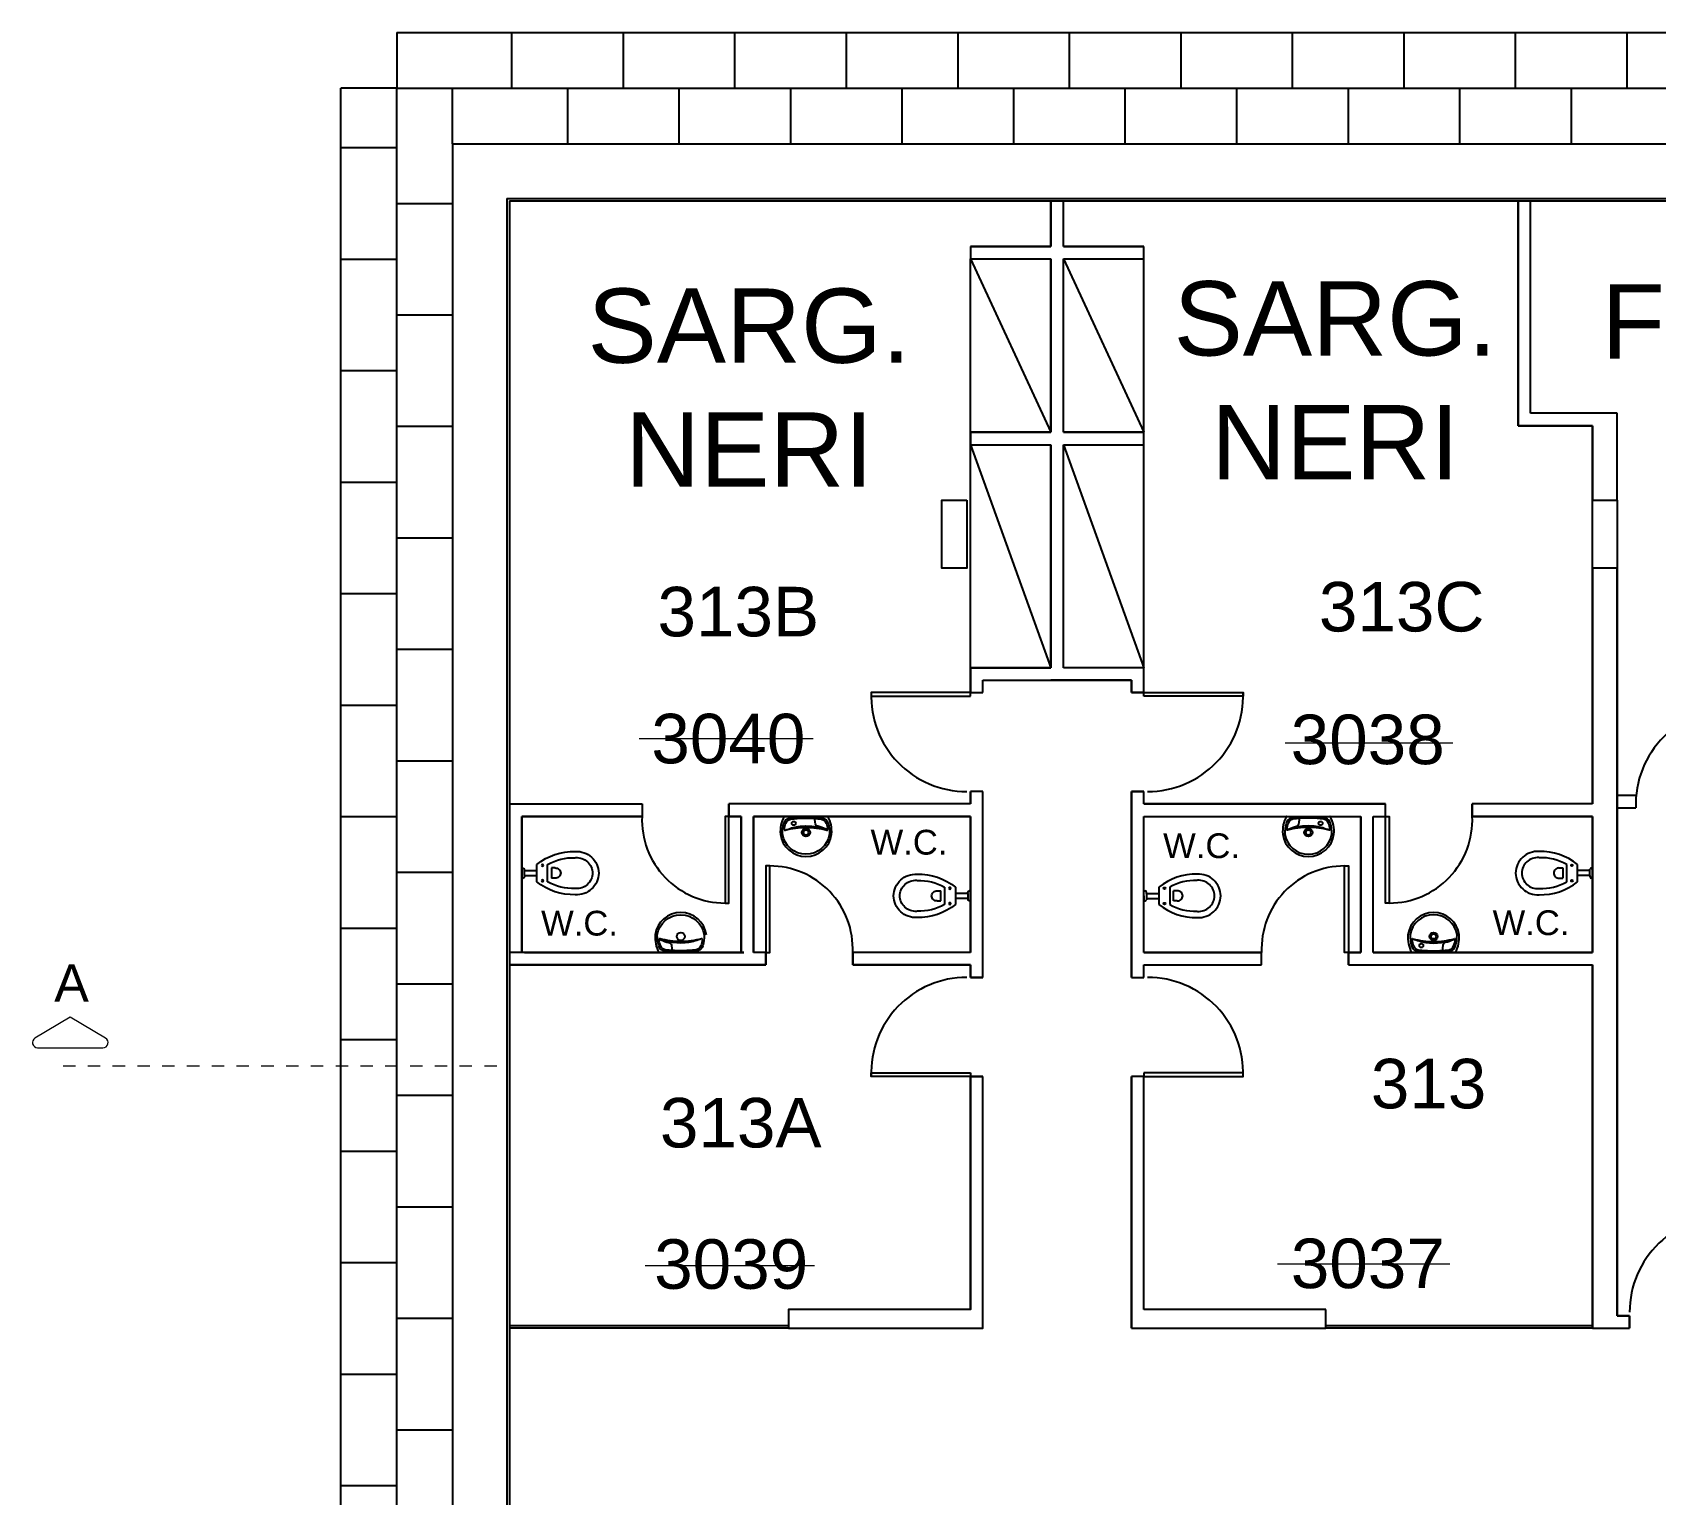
# Model space of a CAD drawing. Header units: metres. Extents: x -331 to 2982, y 362 to 2539.
# Drawn here: x 975.58 to 988.68, y 2306.47 to 2318.27 of the extents above; entities that cross this region are included whole.
import ezdxf
from ezdxf.enums import TextEntityAlignment as Align

# ---------------------------------------------------------------- set-up
doc = ezdxf.new("R2010")
doc.units = ezdxf.units.M
doc.linetypes.add('DASHDOT', pattern=[1, 0.5, -0.25, 0, -0.25])
doc.layers.get('0').update_dxf_attribs({"color": 251})
for name, color, linetype in [('ALV', 251, 'Continuous'), ('CX', 251, 'Continuous'), ('Det', 251, 'Continuous'), ('Est', 251, 'Continuous'), ('Mob', 251, 'Continuous'), ('SALAS ANTIGAS', 1, 'Continuous'), ('SALAS NOVAS', 7, 'Continuous'), ('Texto_Salas', 251, 'Continuous'), ('vid', 251, 'Continuous')]:
    doc.layers.add(name, color=color, linetype=linetype)
doc.layers.add('Det_Lcorte', color=251, linetype='Continuous', lineweight=20)
doc.layers.add('LCorte', color=251, linetype='Continuous', lineweight=20)
doc.styles.add('ARIAL', font='arial.ttf')
doc.styles.add('DESTAQUE', font='arial.ttf', dxfattribs={"height": 0.4})
doc.styles.get("Standard").update_dxf_attribs({"font": 'arial.ttf', "height": 0.3})

# ---------------------------------------------------------------- blocks, each defined once
blk = doc.blocks.new('VASO')
at = {"layer": 'Mob'}
for p, q in [((302.351, 172.465), (302.38, 172.465)), ((302.351, 172.383), (302.38, 172.383)), ((302.38, 172.465), (302.38, 172.383)), ((302.411, 172.354), (302.411, 172.494)), ((302.499, 172.354), (302.499, 172.494)), ((302.599, 172.444), (302.499, 172.444)), ((302.599, 172.404), (302.499, 172.404)), ((302.599, 172.444), (302.599, 172.455)), ((302.599, 172.404), (302.599, 172.444)), ((302.599, 172.404), (302.599, 172.393)), ((302.619, 172.464), (302.609, 172.464)), ((302.619, 172.383), (302.609, 172.383)), ((302.619, 172.424), (302.619, 172.464)), ((302.619, 172.424), (302.619, 172.383))]:
    blk.add_line(p, q, dxfattribs=at)
for centre in [(302.453, 172.486), (302.453, 172.362)]:
    blk.add_circle(centre, 0.00707, dxfattribs=at)
for centre, radius, start, end in [((302.178, 172.42), 0.179, 86.6811, 178.7962), ((302.178, 172.42), 0.129, 86.6811, 178.7962), ((302.205, 172.134), 0.464, 50.6979, 92.0637), ((302.205, 172.134), 0.414, 60.1325, 92.0637), ((302.178, 172.427), 0.179, 181.2038, 273.3189), ((302.178, 172.427), 0.129, 181.2038, 273.3189), ((302.349, 172.422), 0.043, 86.6811, 178.7962), ((302.349, 172.426), 0.043, 181.2038, 273.3189), ((302.609, 172.455), 0.00935, 90, 180), ((302.609, 172.393), 0.00935, 180, 270), ((302.205, 172.713), 0.464, 267.9363, 309.3021), ((302.205, 172.713), 0.414, 267.9363, 299.8675)]:
    blk.add_arc(centre, radius, start, end, dxfattribs=at)
blk = doc.blocks.new('tttttttttttttt6')
at = {"layer": 'ALV', "color": 251}
for p, q in [((1206.6622, 2347.9297), (1206.6622, 2348.298)), ((1206.6622, 2348.298), (1206.6622, 2347.9297)), ((1206.7622, 2347.9297), (1206.7622, 2348.298)), ((1206.7622, 2347.9297), (1206.7622, 2348.298)), ((1210.4322, 2348.298), (1210.4322, 2346.483)), ((1210.4322, 2348.298), (1210.4322, 2346.483)), ((1210.4322, 2346.483), (1210.4322, 2348.298)), ((1210.5322, 2346.583), (1210.5322, 2348.298)), ((1210.5322, 2346.583), (1210.5322, 2348.298)), ((1210.5322, 2346.583), (1210.5322, 2348.298)), ((1206.0122, 2347.9297), (1206.6622, 2347.9297)), ((1206.0122, 2347.9297), (1206.0122, 2347.8297)), ((1206.6622, 2347.9297), (1206.0122, 2347.9297)), ((1206.0122, 2347.9297), (1206.0122, 2347.8297)), ((1206.7622, 2347.9297), (1207.4122, 2347.9297)), ((1207.4122, 2347.9297), (1206.7622, 2347.9297)), ((1207.4122, 2347.8297), (1207.4122, 2347.9297)), ((1207.4122, 2347.8297), (1207.4122, 2347.9297)), ((1206.0122, 2347.8297), (1206.6622, 2347.8297)), ((1206.0122, 2347.8297), (1206.6622, 2347.8297)), ((1206.6622, 2346.4297), (1206.6622, 2347.8297)), ((1206.6622, 2347.8297), (1206.6622, 2346.4297)), ((1206.7622, 2346.4297), (1206.7622, 2347.8297)), ((1206.7622, 2347.8297), (1207.4122, 2347.8297)), ((1206.7622, 2346.4297), (1206.7622, 2347.8297)), ((1206.7622, 2347.8297), (1207.4122, 2347.8297)), ((1211.2322, 2346.583), (1210.5322, 2346.583)), ((1211.2322, 2346.583), (1210.5322, 2346.583)), ((1211.2322, 2346.583), (1210.5322, 2346.583)), ((1211.2322, 2345.883), (1211.2322, 2346.583)), ((1211.2322, 2345.883), (1211.2322, 2346.583)), ((1211.2322, 2345.883), (1211.2322, 2346.583)), ((1210.4322, 2346.483), (1211.0322, 2346.483)), ((1210.4322, 2346.483), (1211.0322, 2346.483)), ((1211.0322, 2346.483), (1210.4322, 2346.483)), ((1211.0322, 2346.483), (1211.0322, 2345.883)), ((1211.0322, 2346.483), (1211.0322, 2345.883)), ((1211.0322, 2345.883), (1211.0322, 2346.483)), ((1206.0122, 2346.4297), (1206.6622, 2346.4297)), ((1206.0122, 2346.3297), (1206.0122, 2346.4297)), ((1206.6622, 2346.4297), (1206.0122, 2346.4297)), ((1206.0122, 2346.4297), (1206.0122, 2346.3297)), ((1206.0122, 2346.3297), (1206.6622, 2346.3297)), ((1206.0122, 2346.3297), (1206.6622, 2346.3297)), ((1206.6622, 2344.5297), (1206.6622, 2346.3297)), ((1206.6622, 2346.3297), (1206.6622, 2344.5297)), ((1206.7622, 2346.4297), (1207.4122, 2346.4297)), ((1207.4122, 2346.4297), (1206.7622, 2346.4297)), ((1206.7622, 2344.5297), (1206.7622, 2346.3297)), ((1206.7622, 2346.3297), (1207.4122, 2346.3297)), ((1206.7622, 2344.5297), (1206.7622, 2346.3297)), ((1206.7622, 2346.3297), (1207.4122, 2346.3297)), ((1207.4122, 2346.3297), (1207.4122, 2346.4297)), ((1207.4122, 2346.3297), (1207.4122, 2346.4297)), ((1211.0322, 2343.4297), (1211.0322, 2345.333)), ((1211.0322, 2345.333), (1211.0322, 2343.4297)), ((1211.0322, 2345.333), (1211.0322, 2343.4297)), ((1211.2322, 2345.333), (1211.2322, 2343.398)), ((1211.2322, 2343.398), (1211.2322, 2345.333)), ((1211.2322, 2343.398), (1211.2322, 2345.333)), ((1206.0122, 2344.3297), (1206.0122, 2344.5297)), ((1206.0122, 2344.5297), (1206.6622, 2344.5297)), ((1206.6622, 2344.5297), (1206.0122, 2344.5297)), ((1206.0122, 2344.5297), (1206.0122, 2344.3297)), ((1207.4122, 2344.5297), (1206.7622, 2344.5297)), ((1207.4122, 2344.5297), (1206.7622, 2344.5297)), ((1207.4122, 2344.3297), (1207.4122, 2344.5297)), ((1207.4122, 2344.3297), (1207.4122, 2344.5297)), ((1206.1122, 2344.3297), (1206.1122, 2344.4297)), ((1206.1122, 2344.4297), (1206.7622, 2344.4297)), ((1206.1122, 2344.3297), (1206.1122, 2344.4297)), ((1206.1122, 2344.4297), (1206.7622, 2344.4297)), ((1207.3122, 2344.4297), (1206.6622, 2344.4297)), ((1206.7622, 2344.4297), (1207.3122, 2344.4297)), ((1207.3122, 2344.3297), (1207.3122, 2344.4297)), ((1207.3122, 2344.4297), (1207.3122, 2344.3297)), ((1206.0122, 2344.3297), (1206.1122, 2344.3297)), ((1206.0122, 2344.3297), (1206.1122, 2344.3297)), ((1207.4122, 2344.3297), (1207.3122, 2344.3297)), ((1207.3122, 2344.3297), (1207.4122, 2344.3297)), ((1206.0122, 2343.4297), (1206.0122, 2343.5297)), ((1206.1122, 2343.5297), (1206.0122, 2343.5297)), ((1206.1122, 2343.5297), (1206.0122, 2343.5297)), ((1206.0122, 2343.5297), (1206.0122, 2343.4297)), ((1206.1122, 2342.0297), (1206.1122, 2343.5297)), ((1206.1122, 2342.0297), (1206.1122, 2343.5297)), ((1207.3122, 2342.0297), (1207.3122, 2343.5297)), ((1207.3122, 2343.5297), (1207.4122, 2343.5297)), ((1207.4122, 2343.5297), (1207.3122, 2343.5297)), ((1207.3122, 2343.5297), (1207.3122, 2342.0297)), ((1207.4122, 2343.5297), (1207.3122, 2343.5297)), ((1207.3122, 2343.5297), (1207.3122, 2342.0297)), ((1207.4122, 2343.4297), (1207.4122, 2343.5297)), ((1207.4122, 2343.4297), (1207.4122, 2343.5297)), ((1207.4122, 2343.4297), (1207.4122, 2343.5297)), ((1211.3849, 2343.498), (1211.2322, 2343.498)), ((1202.2922, 2343.4297), (1203.3622, 2343.4297)), ((1202.3922, 2343.4297), (1203.3622, 2343.4297)), ((1202.3922, 2343.4297), (1203.3622, 2343.4297)), ((1202.3922, 2342.2297), (1202.3922, 2343.3297)), ((1202.3922, 2343.3297), (1202.3922, 2342.2297)), ((1202.3922, 2343.3297), (1202.3922, 2342.2297)), ((1202.3922, 2343.3297), (1203.3622, 2343.3297)), ((1203.3622, 2343.3297), (1202.3922, 2343.3297)), ((1203.3622, 2343.3297), (1202.3922, 2343.3297)), ((1203.3622, 2343.4297), (1203.3622, 2343.3297)), ((1206.0122, 2343.4297), (1204.0622, 2343.4297)), ((1204.0622, 2343.3297), (1204.0622, 2343.4297)), ((1206.0122, 2343.4297), (1204.0622, 2343.4297)), ((1204.0622, 2343.4297), (1204.0622, 2343.3297)), ((1204.1622, 2343.3297), (1204.0622, 2343.3297)), ((1204.0622, 2343.3297), (1204.1622, 2343.3297)), ((1204.1622, 2342.2297), (1204.1622, 2343.3297)), ((1204.1622, 2343.3297), (1204.1622, 2342.2297)), ((1206.0122, 2343.3297), (1204.2622, 2343.3297)), ((1204.2622, 2343.3297), (1204.2622, 2342.2297)), ((1204.2622, 2342.2297), (1204.2622, 2343.3297)), ((1204.2622, 2343.3297), (1206.0122, 2343.3297)), ((1206.0122, 2342.2297), (1206.0122, 2343.3297)), ((1206.0122, 2343.3297), (1206.0122, 2342.2297)), ((1207.4122, 2343.4297), (1209.3622, 2343.4297)), ((1209.3622, 2343.4297), (1207.4122, 2343.4297)), ((1209.3622, 2343.4297), (1207.4122, 2343.4297)), ((1207.4122, 2343.3297), (1209.1622, 2343.3297)), ((1207.4122, 2342.2297), (1207.4122, 2343.3297)), ((1207.4122, 2342.2297), (1207.4122, 2343.3297)), ((1207.4122, 2343.3297), (1209.1622, 2343.3297)), ((1207.4122, 2342.2297), (1207.4122, 2343.3297)), ((1207.4122, 2343.3297), (1209.1622, 2343.3297)), ((1207.5722, 2343.3297), (1207.5722, 2343.3297)), ((1209.1622, 2342.2297), (1209.1622, 2343.3297)), ((1209.1622, 2343.3297), (1209.1622, 2342.2297)), ((1209.1622, 2343.3297), (1209.1622, 2342.2297)), ((1209.2622, 2342.2297), (1209.2622, 2343.3297)), ((1209.2622, 2343.3297), (1209.3622, 2343.3297)), ((1209.2622, 2342.2297), (1209.2622, 2343.3297)), ((1209.2622, 2343.3297), (1209.3622, 2343.3297)), ((1209.2622, 2342.2297), (1209.2622, 2343.3297)), ((1209.2622, 2343.3297), (1209.3622, 2343.3297)), ((1209.3622, 2343.3297), (1209.3622, 2343.4297)), ((1209.3622, 2343.3297), (1209.3622, 2343.4297)), ((1209.3622, 2343.3297), (1209.3622, 2343.4297)), ((1210.0622, 2343.3297), (1210.0622, 2343.4297)), ((1210.0622, 2343.3297), (1210.0622, 2343.4297)), ((1211.0322, 2343.4297), (1210.0622, 2343.4297)), ((1211.0322, 2343.4297), (1210.0622, 2343.4297)), ((1210.0622, 2343.4297), (1210.0622, 2343.3297)), ((1211.0322, 2343.4297), (1210.0622, 2343.4297)), ((1210.0622, 2343.4297), (1210.0622, 2343.3297)), ((1211.0322, 2343.3297), (1210.0622, 2343.3297)), ((1210.0622, 2343.3297), (1211.0322, 2343.3297)), ((1210.0622, 2343.3297), (1211.0322, 2343.3297)), ((1211.0322, 2342.2297), (1211.0322, 2343.3297)), ((1211.0322, 2343.3297), (1211.0322, 2342.2297)), ((1211.0322, 2343.3297), (1211.0322, 2342.2297)), ((1211.2322, 2343.398), (1211.2322, 2339.298)), ((1211.2322, 2343.398), (1211.3822, 2343.398)), ((1211.2322, 2339.298), (1211.2322, 2343.398)), ((1211.2322, 2339.298), (1211.2322, 2343.398)), ((1204.1622, 2342.2297), (1202.2922, 2342.2297)), ((1204.1622, 2342.2297), (1202.2922, 2342.2297)), ((1204.3622, 2342.1297), (1202.2922, 2342.1297)), ((1202.2922, 2342.1297), (1204.3622, 2342.1297)), ((1204.183, 2342.2297), (1202.413, 2342.2297)), ((1202.413, 2342.2297), (1204.183, 2342.2297)), ((1202.413, 2342.2297), (1204.183, 2342.2297)), ((1204.3622, 2342.2297), (1204.2622, 2342.2297)), ((1204.3622, 2342.2297), (1204.2622, 2342.2297)), ((1204.2622, 2342.1297), (1204.3622, 2342.1297)), ((1204.3622, 2342.2297), (1204.3622, 2342.1297)), ((1204.3622, 2342.1297), (1204.3622, 2342.2297)), ((1206.0122, 2342.2297), (1205.0622, 2342.2297)), ((1205.0622, 2342.1297), (1205.0622, 2342.2297)), ((1206.0122, 2342.2297), (1205.0622, 2342.2297)), ((1205.0622, 2342.2297), (1205.0622, 2342.1297)), ((1206.0122, 2342.1297), (1205.0622, 2342.1297)), ((1205.0622, 2342.1297), (1206.0122, 2342.1297)), ((1206.0122, 2342.0297), (1206.0122, 2342.1297)), ((1206.0122, 2342.0297), (1206.0122, 2342.1297)), ((1206.0122, 2342.1297), (1206.0122, 2342.0297)), ((1207.4122, 2342.2297), (1208.3622, 2342.2297)), ((1208.3622, 2342.2297), (1207.4122, 2342.2297)), ((1208.3622, 2342.2297), (1207.4122, 2342.2297)), ((1207.4122, 2342.1297), (1208.3622, 2342.1297)), ((1207.4122, 2342.0297), (1207.4122, 2342.1297)), ((1207.4122, 2342.0297), (1207.4122, 2342.1297)), ((1207.4122, 2342.0297), (1207.4122, 2342.1297)), ((1207.4122, 2342.1297), (1208.3622, 2342.1297)), ((1207.4122, 2342.0297), (1207.4122, 2342.1297)), ((1207.4122, 2342.1297), (1208.3622, 2342.1297)), ((1208.3622, 2342.1297), (1208.3622, 2342.2297)), ((1208.3622, 2342.1297), (1208.3622, 2342.2297)), ((1208.3622, 2342.1297), (1208.3622, 2342.2297)), ((1209.0622, 2342.1297), (1209.0622, 2342.2297)), ((1209.0622, 2342.2297), (1209.1622, 2342.2297)), ((1209.0622, 2342.2297), (1209.1622, 2342.2297)), ((1209.1622, 2342.2297), (1209.0622, 2342.2297)), ((1209.0622, 2342.2297), (1209.0622, 2342.1297)), ((1209.1622, 2342.2297), (1209.0622, 2342.2297)), ((1209.0622, 2342.2297), (1209.0622, 2342.1297)), ((1209.0622, 2342.1297), (1211.0322, 2342.1297)), ((1209.0622, 2342.1297), (1211.0322, 2342.1297)), ((1209.0622, 2342.1297), (1211.0322, 2342.1297)), ((1209.2622, 2342.2297), (1211.0322, 2342.2297)), ((1211.0322, 2342.2297), (1209.2622, 2342.2297)), ((1211.0322, 2342.2297), (1209.2622, 2342.2297)), ((1211.0322, 2339.198), (1211.0322, 2342.1297)), ((1211.0322, 2342.1297), (1211.0322, 2339.198)), ((1211.0322, 2342.1297), (1211.0322, 2339.198)), ((1206.1122, 2342.0297), (1206.0122, 2342.0297)), ((1206.0122, 2342.0297), (1206.1122, 2342.0297)), ((1207.3122, 2342.0297), (1207.4122, 2342.0297)), ((1207.3122, 2342.0297), (1207.4122, 2342.0297)), ((1207.3122, 2342.0297), (1207.4122, 2342.0297)), ((1206.0122, 2339.348), (1206.0122, 2341.2297)), ((1206.0122, 2341.2297), (1206.1122, 2341.2297)), ((1206.1122, 2339.198), (1206.1122, 2341.2297)), ((1207.3122, 2339.198), (1207.3122, 2341.2297)), ((1207.4122, 2341.2297), (1207.3122, 2341.2297)), ((1207.3122, 2341.2297), (1207.3122, 2339.198)), ((1207.4122, 2339.348), (1207.4122, 2341.2297)), ((1207.4122, 2339.348), (1207.4122, 2341.2297)), ((1208.8806, 2339.348), (1207.4122, 2339.348)), ((1208.8806, 2339.198), (1208.8806, 2339.348)), ((1211.2322, 2339.298), (1211.3322, 2339.298)), ((1211.3322, 2339.298), (1211.2322, 2339.298)), ((1211.3322, 2339.298), (1211.2322, 2339.298)), ((1211.3322, 2339.298), (1211.3322, 2339.198)), ((1211.3322, 2339.198), (1211.3322, 2339.298)), ((1211.3322, 2339.198), (1211.3322, 2339.298)), ((1207.3122, 2339.198), (1208.8806, 2339.198)), ((1211.0122, 2339.198), (1211.0122, 2339.198)), ((1211.0322, 2339.198), (1211.2322, 2339.198)), ((1211.0322, 2339.198), (1211.2322, 2339.198)), ((1211.0322, 2339.198), (1211.2322, 2339.198)), ((1211.1122, 2339.198), (1211.1122, 2339.198)), ((1211.2322, 2339.198), (1211.3322, 2339.198)), ((1211.2322, 2339.198), (1211.3322, 2339.198)), ((1211.2322, 2339.198), (1211.3322, 2339.198))]:
    blk.add_line(p, q, dxfattribs=at)
blk.add_lwpolyline([(1206.1122, 2341.2297), (1206.0122, 2341.2297), (1206.0122, 2339.348), (1204.5438, 2339.348), (1204.5438, 2339.198), (1206.1122, 2339.198)], close=True, dxfattribs=at)
at = {"layer": 'CX', "color": 251, "ltscale": 8}
for points in [[(1206.0122, 2344.2997), (1206.0122, 2344.3297), (1205.2122, 2344.3297), (1205.2122, 2344.2997)], [(1207.4122, 2344.2997), (1207.4122, 2344.3297), (1208.2122, 2344.3297), (1208.2122, 2344.2997)], [(1204.0622, 2343.3297), (1204.0322, 2343.3297), (1204.0322, 2342.6297), (1204.0622, 2342.6297)], [(1209.3622, 2343.3297), (1209.3922, 2343.3297), (1209.3922, 2342.6297), (1209.3622, 2342.6297)], [(1204.3622, 2342.2297), (1204.3922, 2342.2297), (1204.3922, 2342.9297), (1204.3622, 2342.9297)], [(1209.0622, 2342.2297), (1209.0322, 2342.2297), (1209.0322, 2342.9297), (1209.0622, 2342.9297)], [(1206.0122, 2341.2597), (1206.0122, 2341.2297), (1205.2122, 2341.2297), (1205.2122, 2341.2597)], [(1207.4122, 2341.2597), (1207.4122, 2341.2297), (1208.2122, 2341.2297), (1208.2122, 2341.2597)]]:
    blk.add_lwpolyline(points, close=True, dxfattribs=at)
for centre, radius, start, end in [((1205.9822, 2344.3002), 0.7706, 177.81062, 270), ((1207.4422, 2344.3002), 0.7706, 270, 2.18938), ((1212.1531, 2343.4271), 0.7715, 87.83889, 182.16111), ((1204.0322, 2343.3003), 0.6706, 177.4911, 270), ((1209.3922, 2343.3003), 0.6706, 270, 2.5089), ((1204.3922, 2342.259), 0.6706, 357.4911, 90), ((1209.0322, 2342.259), 0.6706, 90, 182.5089), ((1205.9822, 2341.2591), 0.7706, 90, 182.18938), ((1207.4422, 2341.2591), 0.7706, 357.81062, 90), ((1212.1027, 2339.328), 0.7706, 87.81062, 180)]:
    blk.add_arc(centre, radius, start, end, dxfattribs=at)
at = {"layer": 'Det', "color": 251}
for p, q in [((1201.3822, 2349.658), (1219.8922, 2349.658)), ((1201.3822, 2349.658), (1201.3822, 2349.208)), ((1202.3122, 2349.208), (1202.3122, 2349.658)), ((1203.2122, 2349.208), (1203.2122, 2349.658)), ((1204.1122, 2349.208), (1204.1122, 2349.658)), ((1205.0122, 2349.208), (1205.0122, 2349.658)), ((1205.9122, 2349.208), (1205.9122, 2349.658)), ((1206.8122, 2349.208), (1206.8122, 2349.658)), ((1207.7122, 2349.208), (1207.7122, 2349.658)), ((1208.6122, 2349.208), (1208.6122, 2349.658)), ((1209.5122, 2349.208), (1209.5122, 2349.658)), ((1210.4122, 2349.208), (1210.4122, 2349.658)), ((1211.3122, 2349.208), (1211.3122, 2349.658)), ((1200.9322, 2335.683), (1200.9322, 2349.208)), ((1201.3822, 2349.208), (1200.9322, 2349.208)), ((1201.3822, 2335.683), (1201.3822, 2349.208)), ((1201.3822, 2349.208), (1201.8322, 2349.208)), ((1201.8322, 2349.208), (1220.3422, 2349.208)), ((1201.8322, 2348.758), (1201.8322, 2349.208)), ((1202.7622, 2348.758), (1202.7622, 2349.208)), ((1203.6622, 2348.758), (1203.6622, 2349.208)), ((1204.5622, 2348.758), (1204.5622, 2349.208)), ((1205.4622, 2348.758), (1205.4622, 2349.208)), ((1206.3622, 2348.758), (1206.3622, 2349.208)), ((1207.2622, 2348.758), (1207.2622, 2349.208)), ((1208.1622, 2348.758), (1208.1622, 2349.208)), ((1209.0622, 2348.758), (1209.0622, 2349.208)), ((1209.9622, 2348.758), (1209.9622, 2349.208)), ((1210.8622, 2348.758), (1210.8622, 2349.208)), ((1200.9322, 2348.728), (1201.3822, 2348.728)), ((1201.8322, 2348.758), (1220.7922, 2348.758)), ((1201.8322, 2348.758), (1201.8322, 2335.683)), ((1202.3122, 2348.758), (1202.3122, 2348.758)), ((1203.2122, 2348.758), (1203.2122, 2348.758)), ((1204.1122, 2348.758), (1204.1122, 2348.758)), ((1205.0122, 2348.758), (1205.0122, 2348.758)), ((1205.9122, 2348.758), (1205.9122, 2348.758)), ((1206.8122, 2348.758), (1206.8122, 2348.758)), ((1207.7122, 2348.758), (1207.7122, 2348.758)), ((1208.6122, 2348.758), (1208.6122, 2348.758)), ((1209.5122, 2348.758), (1209.5122, 2348.758)), ((1210.4122, 2348.758), (1210.4122, 2348.758)), ((1211.3122, 2348.758), (1211.3122, 2348.758)), ((1200.9322, 2348.278), (1200.9322, 2348.278)), ((1201.3822, 2348.278), (1201.8322, 2348.278)), ((1200.9322, 2347.828), (1201.3822, 2347.828)), ((1200.9322, 2347.378), (1200.9322, 2347.378)), ((1201.3822, 2347.378), (1201.8322, 2347.378)), ((1200.9322, 2346.928), (1201.3822, 2346.928)), ((1200.9322, 2346.478), (1200.9322, 2346.478)), ((1201.3822, 2346.478), (1201.8322, 2346.478)), ((1200.9322, 2346.028), (1201.3822, 2346.028)), ((1200.9322, 2345.578), (1200.9322, 2345.578)), ((1201.3822, 2345.578), (1201.8322, 2345.578)), ((1200.9322, 2345.128), (1201.3822, 2345.128)), ((1200.9322, 2344.678), (1200.9322, 2344.678)), ((1201.3822, 2344.678), (1201.8322, 2344.678)), ((1200.9322, 2344.228), (1201.3822, 2344.228)), ((1200.9322, 2343.778), (1200.9322, 2343.778)), ((1201.3822, 2343.778), (1201.8322, 2343.778)), ((1200.9322, 2343.328), (1201.3822, 2343.328)), ((1200.9322, 2342.878), (1200.9322, 2342.878)), ((1201.3822, 2342.878), (1201.8322, 2342.878)), ((1200.9322, 2342.428), (1201.3822, 2342.428)), ((1200.9322, 2341.978), (1200.9322, 2341.978)), ((1201.3822, 2341.978), (1201.8322, 2341.978)), ((1200.9322, 2341.528), (1201.3822, 2341.528)), ((1200.9322, 2341.078), (1200.9322, 2341.078)), ((1201.3822, 2341.078), (1201.8322, 2341.078)), ((1200.9322, 2340.628), (1201.3822, 2340.628)), ((1200.9322, 2340.178), (1200.9322, 2340.178)), ((1201.3822, 2340.178), (1201.8322, 2340.178)), ((1200.9322, 2339.728), (1201.3822, 2339.728)), ((1200.9322, 2339.278), (1200.9322, 2339.278)), ((1201.3822, 2339.278), (1201.8322, 2339.278)), ((1200.9322, 2338.828), (1201.3822, 2338.828)), ((1200.9322, 2338.378), (1200.9322, 2338.378)), ((1201.3822, 2338.378), (1201.8322, 2338.378)), ((1200.9322, 2337.928), (1201.3822, 2337.928))]:
    blk.add_line(p, q, dxfattribs=at)
at = {"layer": 'Est', "color": 251}
for points in [[(1205.9822, 2345.883), (1205.9822, 2345.333), (1205.7822, 2345.333), (1205.7822, 2345.883)], [(1211.2322, 2345.883), (1211.2322, 2345.333), (1211.0322, 2345.333), (1211.0322, 2345.883)]]:
    blk.add_lwpolyline(points, close=True, dxfattribs=at)
at = {"layer": 'LCorte', "color": 251, "linetype": 'DASHDOT', "ltscale": 0.005}
blk.add_line((1198.6896, 2341.3154), (1202.2622, 2341.3154), dxfattribs=at)
at = {"layer": 'LCorte', "color": 251}
blk.add_lwpolyline([(1198.7477, 2341.7096), (1198.4628, 2341.5387, 0.7606673), (1198.484, 2341.462), (1199.0113, 2341.462, 0.7606673), (1199.0326, 2341.5387), (1198.7477, 2341.7096)], format="xyb", dxfattribs=at)
at = {"layer": 'Mob', "color": 251}
for p, q in [((1206.0122, 2346.4297), (1206.0122, 2347.8297)), ((1207.4122, 2346.4297), (1207.4122, 2347.8297)), ((1206.0122, 2344.5297), (1206.0122, 2346.3297)), ((1207.4122, 2344.5297), (1207.4122, 2346.3297)), ((1204.8616, 2343.3297), (1204.5104, 2343.3297)), ((1208.5628, 2343.3297), (1208.9139, 2343.3297)), ((1203.519, 2342.2297), (1203.8701, 2342.2297)), ((1209.4722, 2342.2297), (1209.4722, 2342.2297)), ((1209.9262, 2342.2297), (1209.575, 2342.2297))]:
    blk.add_line(p, q, dxfattribs=at)
at = {"layer": 'Mob', "color": 251, "ltscale": 0.8}
for p, q in [((1206.0122, 2347.8297), (1206.6622, 2346.4297)), ((1206.7622, 2347.8297), (1207.4122, 2346.4297)), ((1206.0122, 2346.3297), (1206.6622, 2344.5297)), ((1206.7622, 2346.3297), (1207.4122, 2344.5297))]:
    blk.add_line(p, q, dxfattribs=at)
at = {"layer": 'Mob', "color": 251}
for points in [[(1204.6852, 2343.3189, -0.0197654), (1204.8112, 2343.3139, -0.0557255), (1204.8292, 2343.3117, -0.2683703), (1204.8625, 2343.2757, -0.0852699), (1204.8744, 2343.1882, -0.3739751), (1204.6852, 2343.0237, -0.3739751), (1204.496, 2343.1882, -0.0852699), (1204.5079, 2343.2757, -0.2683703), (1204.5412, 2343.3117, -0.0557255), (1204.5592, 2343.3139, -0.0197654)], [(1208.7392, 2343.3189, 0.0197654), (1208.6132, 2343.3139, 0.0557255), (1208.5952, 2343.3117, 0.2683703), (1208.5619, 2343.2757, 0.0852699), (1208.55, 2343.1882, 0.3739751), (1208.7392, 2343.0237, 0.3739751), (1208.9283, 2343.1882, 0.0852699), (1208.9165, 2343.2757, 0.2683703), (1208.8832, 2343.3117, 0.0557255), (1208.8652, 2343.3139, 0.0197654)], [(1203.6746, 2342.2405, -0.0197654), (1203.5486, 2342.2454, -0.0557255), (1203.5306, 2342.2477, -0.2683703), (1203.4973, 2342.2837, -0.0852699), (1203.4854, 2342.3712, -0.3739751), (1203.6746, 2342.5357, -0.3739751), (1203.8638, 2342.3712, -0.0852699), (1203.8519, 2342.2837, -0.2683703), (1203.8186, 2342.2477, -0.0557255), (1203.8006, 2342.2454, -0.0197654)], [(1209.7498, 2342.2405, 0.0197654), (1209.8758, 2342.2454, 0.0557255), (1209.8938, 2342.2477, 0.2683703), (1209.9271, 2342.2837, 0.0852699), (1209.939, 2342.3712, 0.3739751), (1209.7498, 2342.5357, 0.3739751), (1209.5606, 2342.3712, 0.0852699), (1209.5725, 2342.2837, 0.2683703), (1209.6058, 2342.2477, 0.0557255), (1209.6238, 2342.2454, 0.0197654)]]:
    blk.add_lwpolyline(points, format="xyb", close=True, dxfattribs=at)
for points in [[(1204.5106, 2343.2225, -0.0933904), (1204.5232, 2343.2757, -0.2816729), (1204.5682, 2343.3087, -0.0227741), (1204.6582, 2343.3144), (1204.6852, 2343.3144), (1204.7122, 2343.3144, -0.0227741), (1204.8022, 2343.3087, -0.2816729), (1204.8472, 2343.2757, -0.0933904), (1204.8598, 2343.2225)], [(1204.8498, 2343.2185, 0.4671537), (1204.8472, 2343.2255, 0.0393119), (1204.7802, 2343.2491, -0.3207148), (1204.7613, 2343.2694, -0.0328114), (1204.7572, 2343.3072)], [(1208.9137, 2343.2225, 0.0933904), (1208.9012, 2343.2757, 0.2816729), (1208.8562, 2343.3087, 0.0227741), (1208.7662, 2343.3144), (1208.7392, 2343.3144), (1208.7122, 2343.3144, 0.0227741), (1208.6222, 2343.3087, 0.2816729), (1208.5772, 2343.2757, 0.0933904), (1208.5646, 2343.2225)], [(1208.5745, 2343.2185, -0.4671537), (1208.5772, 2343.2255, -0.0393119), (1208.6442, 2343.2491, 0.3207148), (1208.6631, 2343.2694, 0.0328114), (1208.6672, 2343.3072)], [(1204.5106, 2343.2225, 0.5574818), (1204.5182, 2343.2173, -0.0685919), (1204.6222, 2343.2473, -0.0248602), (1204.6852, 2343.2523, -0.0248602), (1204.7482, 2343.2473, -0.0685919), (1204.8522, 2343.2173, 0.5574818), (1204.8598, 2343.2225)], [(1204.5178, 2343.2172, -0.0724154), (1204.6852, 2343.2406, -0.0724154), (1204.8526, 2343.2172)], [(1208.9137, 2343.2225, -0.5574818), (1208.9061, 2343.2173, 0.0685919), (1208.8022, 2343.2473, 0.0248602), (1208.7392, 2343.2523, 0.0248602), (1208.6762, 2343.2473, 0.0685919), (1208.5722, 2343.2173, -0.5574818), (1208.5646, 2343.2225)], [(1208.9066, 2343.2172, 0.0724154), (1208.7392, 2343.2406, 0.0724154), (1208.5717, 2343.2172)], [(1203.8491, 2342.3368, 0.5574818), (1203.8416, 2342.342, -0.0685919), (1203.7376, 2342.312, -0.0248602), (1203.6746, 2342.3071, -0.0248602), (1203.6116, 2342.312, -0.0685919), (1203.5076, 2342.342, 0.5574818), (1203.5, 2342.3368)], [(1203.8491, 2342.3368, -0.0933904), (1203.8366, 2342.2837, -0.2816729), (1203.7916, 2342.2506, -0.0227741), (1203.7016, 2342.245), (1203.6746, 2342.245), (1203.6476, 2342.245, -0.0227741), (1203.5576, 2342.2506, -0.2816729), (1203.5126, 2342.2837, -0.0933904), (1203.5, 2342.3368)], [(1203.842, 2342.3421, -0.0724154), (1203.6746, 2342.3188, -0.0724154), (1203.5072, 2342.3421)], [(1203.51, 2342.3408, 0.4671537), (1203.5126, 2342.3338, 0.0393119), (1203.5796, 2342.3102, -0.3207148), (1203.5985, 2342.29, -0.0328114), (1203.6026, 2342.2522)], [(1209.5752, 2342.3368, -0.5574818), (1209.5828, 2342.342, 0.0685919), (1209.6868, 2342.312, 0.0248602), (1209.7498, 2342.3071, 0.0248602), (1209.8128, 2342.312, 0.0685919), (1209.9168, 2342.342, -0.5574818), (1209.9243, 2342.3368)], [(1209.5752, 2342.3368, 0.0933904), (1209.5878, 2342.2837, 0.2816729), (1209.6328, 2342.2506, 0.0227741), (1209.7228, 2342.245), (1209.7498, 2342.245), (1209.7768, 2342.245, 0.0227741), (1209.8668, 2342.2506, 0.2816729), (1209.9118, 2342.2837, 0.0933904), (1209.9243, 2342.3368)], [(1209.5824, 2342.3421, 0.0724154), (1209.7498, 2342.3188, 0.0724154), (1209.9172, 2342.3421)], [(1209.9144, 2342.3408, -0.4671537), (1209.9118, 2342.3338, -0.0393119), (1209.8447, 2342.3102, 0.3207148), (1209.8258, 2342.29, 0.0328114), (1209.8218, 2342.2522)]]:
    blk.add_lwpolyline(points, format="xyb", dxfattribs=at)
for centre, radius in [((1204.5862, 2343.273), 0.0158), ((1204.6852, 2343.1992), 0.0328), ((1204.6852, 2343.1992), 0.0203), ((1208.7392, 2343.1992), 0.0328), ((1208.7392, 2343.1992), 0.0203), ((1208.8382, 2343.273), 0.0158), ((1203.6746, 2342.3602), 0.0328), ((1209.7498, 2342.3602), 0.0328), ((1209.6508, 2342.2864), 0.0158), ((1209.7498, 2342.3602), 0.0203)]:
    blk.add_circle(centre, radius, dxfattribs=at)
for centre, radius, start, end in [((1204.7431, 2343.2046), 0.2656, 152.26469, 184.09392), ((1204.5104, 2343.327), 0.0027, 90, 152.26469), ((1204.86, 2343.327), 0.0027, 27.73531, 90), ((1204.6273, 2343.2046), 0.2656, 355.90608, 28.08772), ((1208.7971, 2343.2046), 0.2656, 151.91228, 184.09392), ((1208.5644, 2343.327), 0.0027, 90, 152.26469), ((1208.9139, 2343.327), 0.0027, 27.73531, 90), ((1208.6813, 2343.2046), 0.2656, 355.90608, 27.73531), ((1204.6852, 2343.2147), 0.209, 187.98183, 270), ((1204.6852, 2343.2147), 0.209, 270, 352.01817), ((1208.7392, 2343.2147), 0.209, 187.98183, 270), ((1208.7392, 2343.2147), 0.209, 270, 352.01817), ((1203.6746, 2342.3446), 0.209, 90, 172.01817), ((1203.6746, 2342.3446), 0.209, 7.98183, 90), ((1209.7498, 2342.3446), 0.209, 90, 172.01817), ((1209.7498, 2342.3446), 0.209, 7.98183, 90), ((1203.7325, 2342.3547), 0.2656, 175.90608, 208.08772), ((1209.8077, 2342.3547), 0.2656, 175.90608, 207.73531), ((1209.6919, 2342.3547), 0.2656, 331.91228, 4.09392), ((1203.5206, 2342.2324), 0.0027, 207.73531, 270), ((1209.575, 2342.2324), 0.0027, 207.73531, 270), ((1209.9246, 2342.2324), 0.0027, 270, 332.26469)]:
    blk.add_arc(centre, radius, start, end, dxfattribs=at)
at = {"layer": 'SALAS ANTIGAS', "color": 251, "linetype": 'Continuous', "lineweight": 15}
for p, q in [((1204.7418, 2343.9556), (1203.3392, 2343.9556)), ((1209.9061, 2343.9201), (1208.5523, 2343.9201)), ((1204.754, 2339.702), (1203.388, 2339.702)), ((1209.8817, 2339.7153), (1208.4913, 2339.7153))]:
    blk.add_line(p, q, dxfattribs=at)
at = {"layer": 'vid', "color": 251}
for p, q in [((1202.2722, 2348.318), (1226.3272, 2348.318)), ((1202.2722, 2348.318), (1202.2722, 2335.683)), ((1202.2922, 2348.298), (1226.3272, 2348.298)), ((1202.2922, 2348.298), (1202.2922, 2335.683)), ((1204.5438, 2339.218), (1202.2922, 2339.218)), ((1204.5438, 2339.198), (1202.2922, 2339.198)), ((1211.0322, 2339.218), (1208.8806, 2339.218)), ((1211.0322, 2339.198), (1208.8806, 2339.198))]:
    blk.add_line(p, q, dxfattribs=at)
at = {"layer": 'Mob', "color": 251, "xscale": -1}
for p, rotation in [((1505.0114, 2170.4479), 359.9999999998958), ((903.393, 2515.1114), 180)]:
    blk.add_blockref('VASO', p, dxfattribs=dict(at, rotation=rotation))
at = {"layer": 'Mob', "color": 251}
blk.add_blockref('VASO', (908.413, 2170.4479), dxfattribs=at)
at = {"layer": 'Mob', "color": 251, "rotation": 180}
blk.add_blockref('VASO', (1510.0314, 2515.1114), dxfattribs=at)
at = {"layer": 'Det_Lcorte', "color": 251, "linetype": 'DASHDOT', "ltscale": 0.0075, "transparency": 33554534, "style": 'ARIAL'}
for tag, p in [('A', (1214.3221, 2339.7973)), ('B', (1234.7042, 2339.7973)), ('C', (1271.1112, 2339.7973)), ('A', (1214.3221, 2336.9463)), ('B', (1234.7042, 2336.9463)), ('C', (1271.1112, 2336.9463))]:
    blk.add_attdef(tag, text='', height=0.225, rotation=270, dxfattribs=at).set_placement(p, align=Align.MIDDLE_CENTER)
at = {"layer": 'LCorte', "color": 251, "style": 'ARIAL'}
for tag, p in [('A', (1275.3241, 2379.6973)), ('B', (1302.5617, 2377.7988)), ('A', (1275.3231, 2282.3686)), ('B', (1302.5617, 2282.3686))]:
    blk.add_attdef(tag, text='', height=0.3, rotation=90, dxfattribs=at).set_placement(p, align=Align.MIDDLE_CENTER)
for tag, p in [('F', (1198.7585, 2341.9841)), ('F', (1330.4237, 2341.9841)), ('F', (1330.4237, 2341.9841)), ('E', (1198.7585, 2326.0996)), ('E', (1330.4237, 2326.0996)), ('D', (1198.7004, 2316.7091)), ('D', (1330.4237, 2316.7068)), ('C', (1198.7585, 2306.9512)), ('C', (1330.4237, 2306.9512))]:
    blk.add_attdef(tag, text='', height=0.3, dxfattribs=at).set_placement(p, align=Align.MIDDLE_CENTER)
at = {"layer": 'SALAS ANTIGAS', "color": 251, "style": 'DESTAQUE'}
for s, p in [('3040', (1203.4371, 2343.7577)), ('3038', (1208.5968, 2343.7509)), ('3039', (1203.46, 2339.5158)), ('3037', (1208.5978, 2339.5212))]:
    blk.add_text(s, height=0.4, dxfattribs=at).set_placement(p)
at = {"layer": 'SALAS NOVAS', "color": 251, "style": 'DESTAQUE'}
for s, p in [('313B', (1204.1391, 2344.7825)), ('313C', (1209.4923, 2344.822)), ('313', (1209.7096, 2340.9726)), ('313A', (1204.1588, 2340.6568))]:
    blk.add_text(s, height=0.4, dxfattribs=at).set_placement(p, align=Align.CENTER)
at = {"layer": 'Texto_Salas', "color": 251, "linetype": 'Continuous', "lineweight": 15, "char_height": 0.6, "attachment_point": 5}
for s, insert in [('{\\C256;SARG.\\PNERI}', (1208.9558, 2346.8495)), ('{\\C256;FERNANDO\\PCURY}', (1213.4563, 2346.8206)), ('{\\C256;SARG.\\PNERI}', (1204.2261, 2346.7906))]:
    blk.add_mtext_dynamic_manual_height_columns(s, width=2.836274, gutter_width=2.5, heights=[0], dxfattribs=dict(at, insert=insert))
at = {"layer": 'Texto_Salas', "color": 251, "char_height": 0.2, "width": 2.2626, "attachment_point": 2, "style": 'ARIAL'}
for insert in [(1205.5164, 2343.221), (1207.8775, 2343.1924), (1202.8575, 2342.5674), (1210.5364, 2342.571)]:
    blk.add_mtext('W.C.', dxfattribs=dict(at, insert=insert))

msp = doc.modelspace()

# ---------------------------------------------------------------- block references
at = {"color": 1, "linetype": 'Continuous', "lineweight": 15}
ref = msp.add_blockref('tttttttttttttt6', (-222.865, -31.39), dxfattribs=at)
ref.add_attrib('F', 'A', dxfattribs={"layer": 'LCorte', "color": 251, "height": 0.3, "style": 'ARIAL'}).set_placement((975.893, 2310.594), align=Align.MIDDLE_CENTER)

doc.saveas('drawing.dxf')
